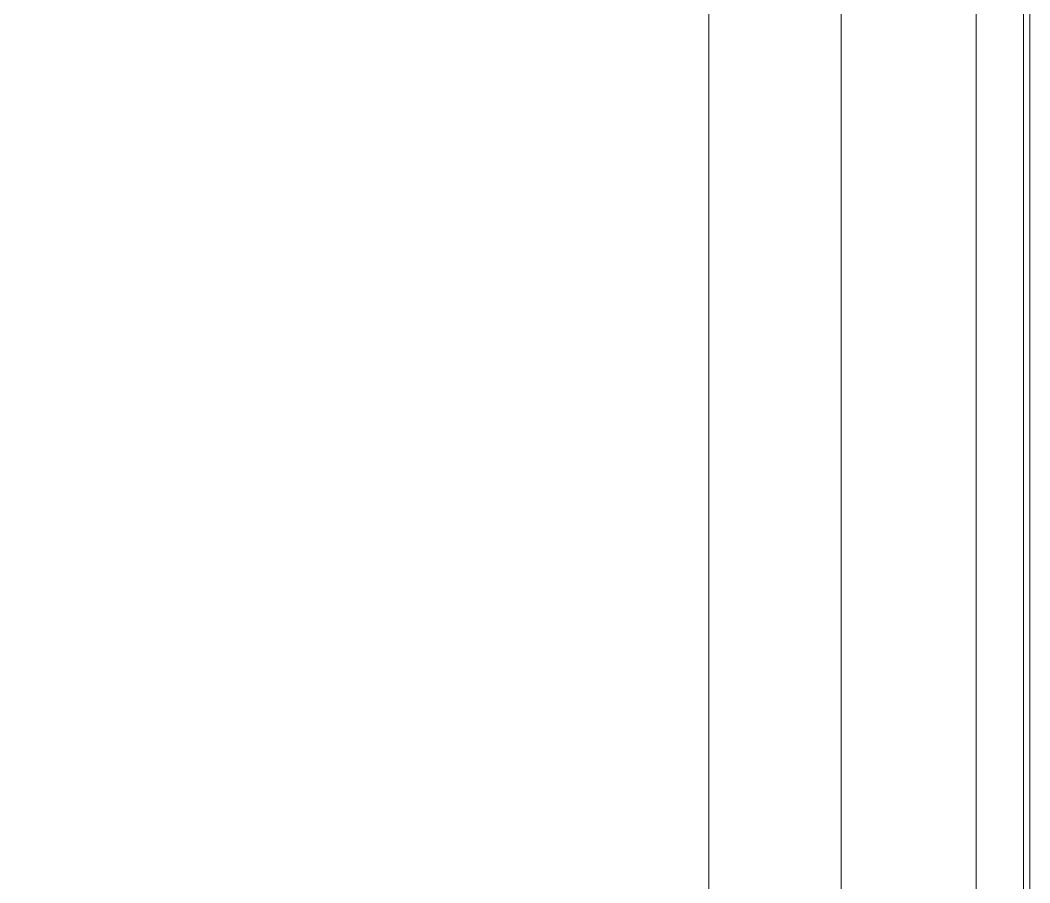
# Model space of a CAD drawing. Header units: millimetres. Extents: x 494 to 18201, y 224 to 11417.
# Drawn here: x 967.88 to 983.15, y 1212.68 to 1225.72 of the extents above; entities that cross this region are included whole.
import ezdxf
from ezdxf.lldxf.tags import DXFTag

# ---------------------------------------------------------------- set-up
doc = ezdxf.new("R2010")
doc.units = ezdxf.units.MM
doc.layers.add('PUNCH', color=7, linetype='Continuous')
tags = doc.linetypes.add('DASHED', pattern='A,12.86,[0,arial.ttf,S=0,R=0,X=0,Y=0],-12.86', length=25.72).pattern_tags.tags
tags[12:13] = [DXFTag(74, 4), DXFTag(75, 0), DXFTag(340, '0'), DXFTag(46, 0.0), DXFTag(50, 0.0), DXFTag(44, 0.0), DXFTag(45, 0.0)]

msp = doc.modelspace()

# ---------------------------------------------------------------- linework, layer by layer
at = {"layer": 'PUNCH', "color": 155, "lineweight": 18}
msp.add_lwpolyline([(948.94459, 1208.58769), (948.62503, 1209.01176), (948.62503, 1296.48039), (980.29614, 1296.48039), (980.29614, 1209.01176), (980.29614, 1208.58768)], dxfattribs=at)
at = {"layer": 'PUNCH', "color": 223, "lineweight": 18}
for points in [[(983.05265, 1208.67602), (983.05265, 1296.48039)], [(983.15007, 1296.48039), (983.15007, 1208.7037)]]:
    msp.add_lwpolyline(points, dxfattribs=at)
at = {"layer": 'PUNCH', "color": 155, "linetype": 'DASHED', "lineweight": 13, "ltscale": 0.452067}
msp.add_open_spline([(978.29614, 1208.43681), (978.29614, 1296.48039)], degree=1, dxfattribs=at)
at = {"layer": 'PUNCH', "color": 223, "linetype": 'Continuous', "lineweight": 18}
msp.add_open_spline([(982.33782, 1208.70937), (982.33782, 1296.48039)], degree=1, dxfattribs=at)

doc.saveas('drawing.dxf')
